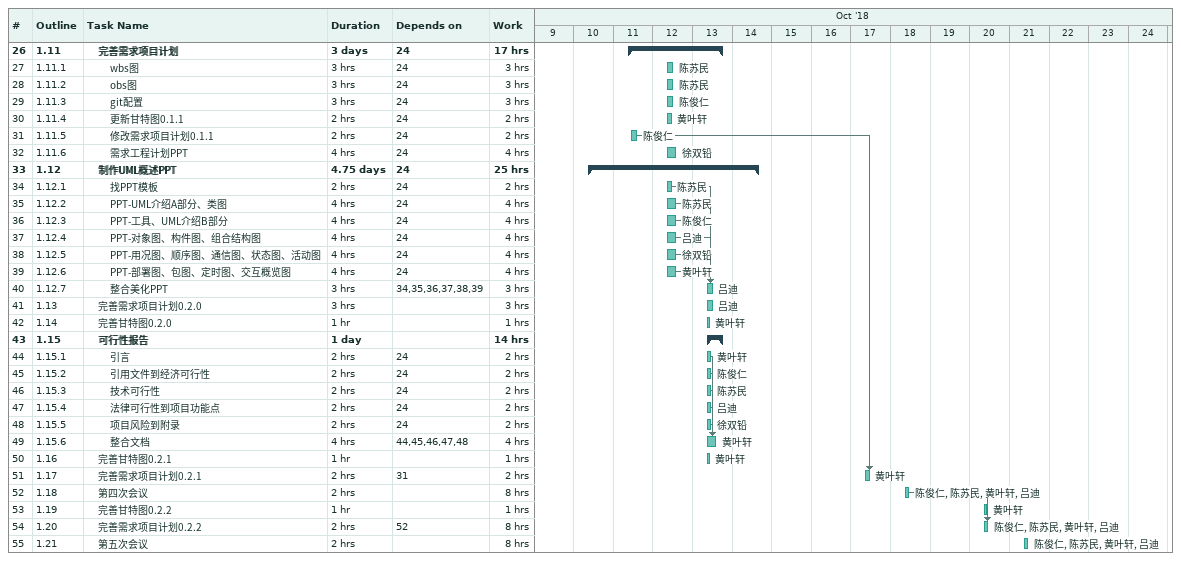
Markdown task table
| ID | WBS | Task | Duration | Start | Finish | Predecessors | Resources | Work (h) |
|---|---|---|---|---|---|---|---|---|
| 26 | 1.11 | **完善需求项目计划** | 3d | 2018-10-11 | 2018-10-13 | 24 |  | 17 |
| 27 | 1.11.1 | wbs图 | 3h | 2018-10-12 | 2018-10-12 | 24 | 陈苏民 | 3 |
| 28 | 1.11.2 | obs图 | 3h | 2018-10-12 | 2018-10-12 | 24 | 陈苏民 | 3 |
| 29 | 1.11.3 | git配置 | 3h | 2018-10-12 | 2018-10-12 | 24 | 陈俊仁 | 3 |
| 30 | 1.11.4 | 更新甘特图0.1.1 | 2h | 2018-10-12 | 2018-10-12 | 24 | 黄叶轩 | 2 |
| 31 | 1.11.5 | 修改需求项目计划0.1.1 | 2h | 2018-10-11 | 2018-10-11 | 24 | 陈俊仁 | 2 |
| 32 | 1.11.6 | 需求工程计划PPT | 4h | 2018-10-12 | 2018-10-12 | 24 | 徐双铅 | 4 |
| 33 | 1.12 | **制作UML概述PPT** | 4.75d | 2018-10-10 | 2018-10-14 | 24 |  | 25 |
| 34 | 1.12.1 | 找PPT模板 | 2h | 2018-10-12 | 2018-10-12 | 24 | 陈苏民 | 2 |
| 35 | 1.12.2 | PPT-UML介绍A部分、类图 | 4h | 2018-10-12 | 2018-10-12 | 24 | 陈苏民 | 4 |
| 36 | 1.12.3 | PPT-工具、UML介绍B部分 | 4h | 2018-10-12 | 2018-10-12 | 24 | 陈俊仁 | 4 |
| 37 | 1.12.4 | PPT-对象图、构件图、组合结构图 | 4h | 2018-10-12 | 2018-10-12 | 24 | 吕迪 | 4 |
| 38 | 1.12.5 | PPT-用况图、顺序图、通信图、状态图、活动图 | 4h | 2018-10-12 | 2018-10-12 | 24 | 徐双铅 | 4 |
| 39 | 1.12.6 | PPT-部署图、包图、定时图、交互概览图 | 4h | 2018-10-12 | 2018-10-12 | 24 | 黄叶轩 | 4 |
| 40 | 1.12.7 | 整合美化PPT | 3h | 2018-10-13 | 2018-10-13 | 34, 35, 36, 37, 38, 39 | 吕迪 | 3 |
| 41 | 1.13 | 完善需求项目计划0.2.0 | 3h | 2018-10-13 | 2018-10-13 |  | 吕迪 | 3 |
| 42 | 1.14 | 完善甘特图0.2.0 | 1h | 2018-10-13 | 2018-10-13 |  | 黄叶轩 | 1 |
| 43 | 1.15 | **可行性报告** | 1d | 2018-10-13 | 2018-10-13 |  |  | 14 |
| 44 | 1.15.1 | 引言 | 2h | 2018-10-13 | 2018-10-13 | 24 | 黄叶轩 | 2 |
| 45 | 1.15.2 | 引用文件到经济可行性 | 2h | 2018-10-13 | 2018-10-13 | 24 | 陈俊仁 | 2 |
| 46 | 1.15.3 | 技术可行性 | 2h | 2018-10-13 | 2018-10-13 | 24 | 陈苏民 | 2 |
| 47 | 1.15.4 | 法律可行性到项目功能点 | 2h | 2018-10-13 | 2018-10-13 | 24 | 吕迪 | 2 |
| 48 | 1.15.5 | 项目风险到附录 | 2h | 2018-10-13 | 2018-10-13 | 24 | 徐双铅 | 2 |
| 49 | 1.15.6 | 整合文档 | 4h | 2018-10-13 | 2018-10-13 | 44, 45, 46, 47, 48 | 黄叶轩 | 4 |
| 50 | 1.16 | 完善甘特图0.2.1 | 1h | 2018-10-13 | 2018-10-13 |  | 黄叶轩 | 1 |
| 51 | 1.17 | 完善需求项目计划0.2.1 | 2h | 2018-10-17 | 2018-10-17 | 31 | 黄叶轩 | 2 |
| 52 | 1.18 | 第四次会议 | 2h | 2018-10-18 | 2018-10-18 |  | 陈俊仁, 陈苏民, 黄叶轩, 吕迪 | 8 |
| 53 | 1.19 | 完善甘特图0.2.2 | 1h | 2018-10-20 | 2018-10-20 |  | 黄叶轩 | 1 |
| 54 | 1.20 | 完善需求项目计划0.2.2 | 2h | 2018-10-20 | 2018-10-20 | 52 | 陈俊仁, 陈苏民, 黄叶轩, 吕迪 | 8 |
| 55 | 1.21 | 第五次会议 | 2h | 2018-10-21 | 2018-10-21 |  | 陈俊仁, 陈苏民, 黄叶轩, 吕迪 | 8 |
